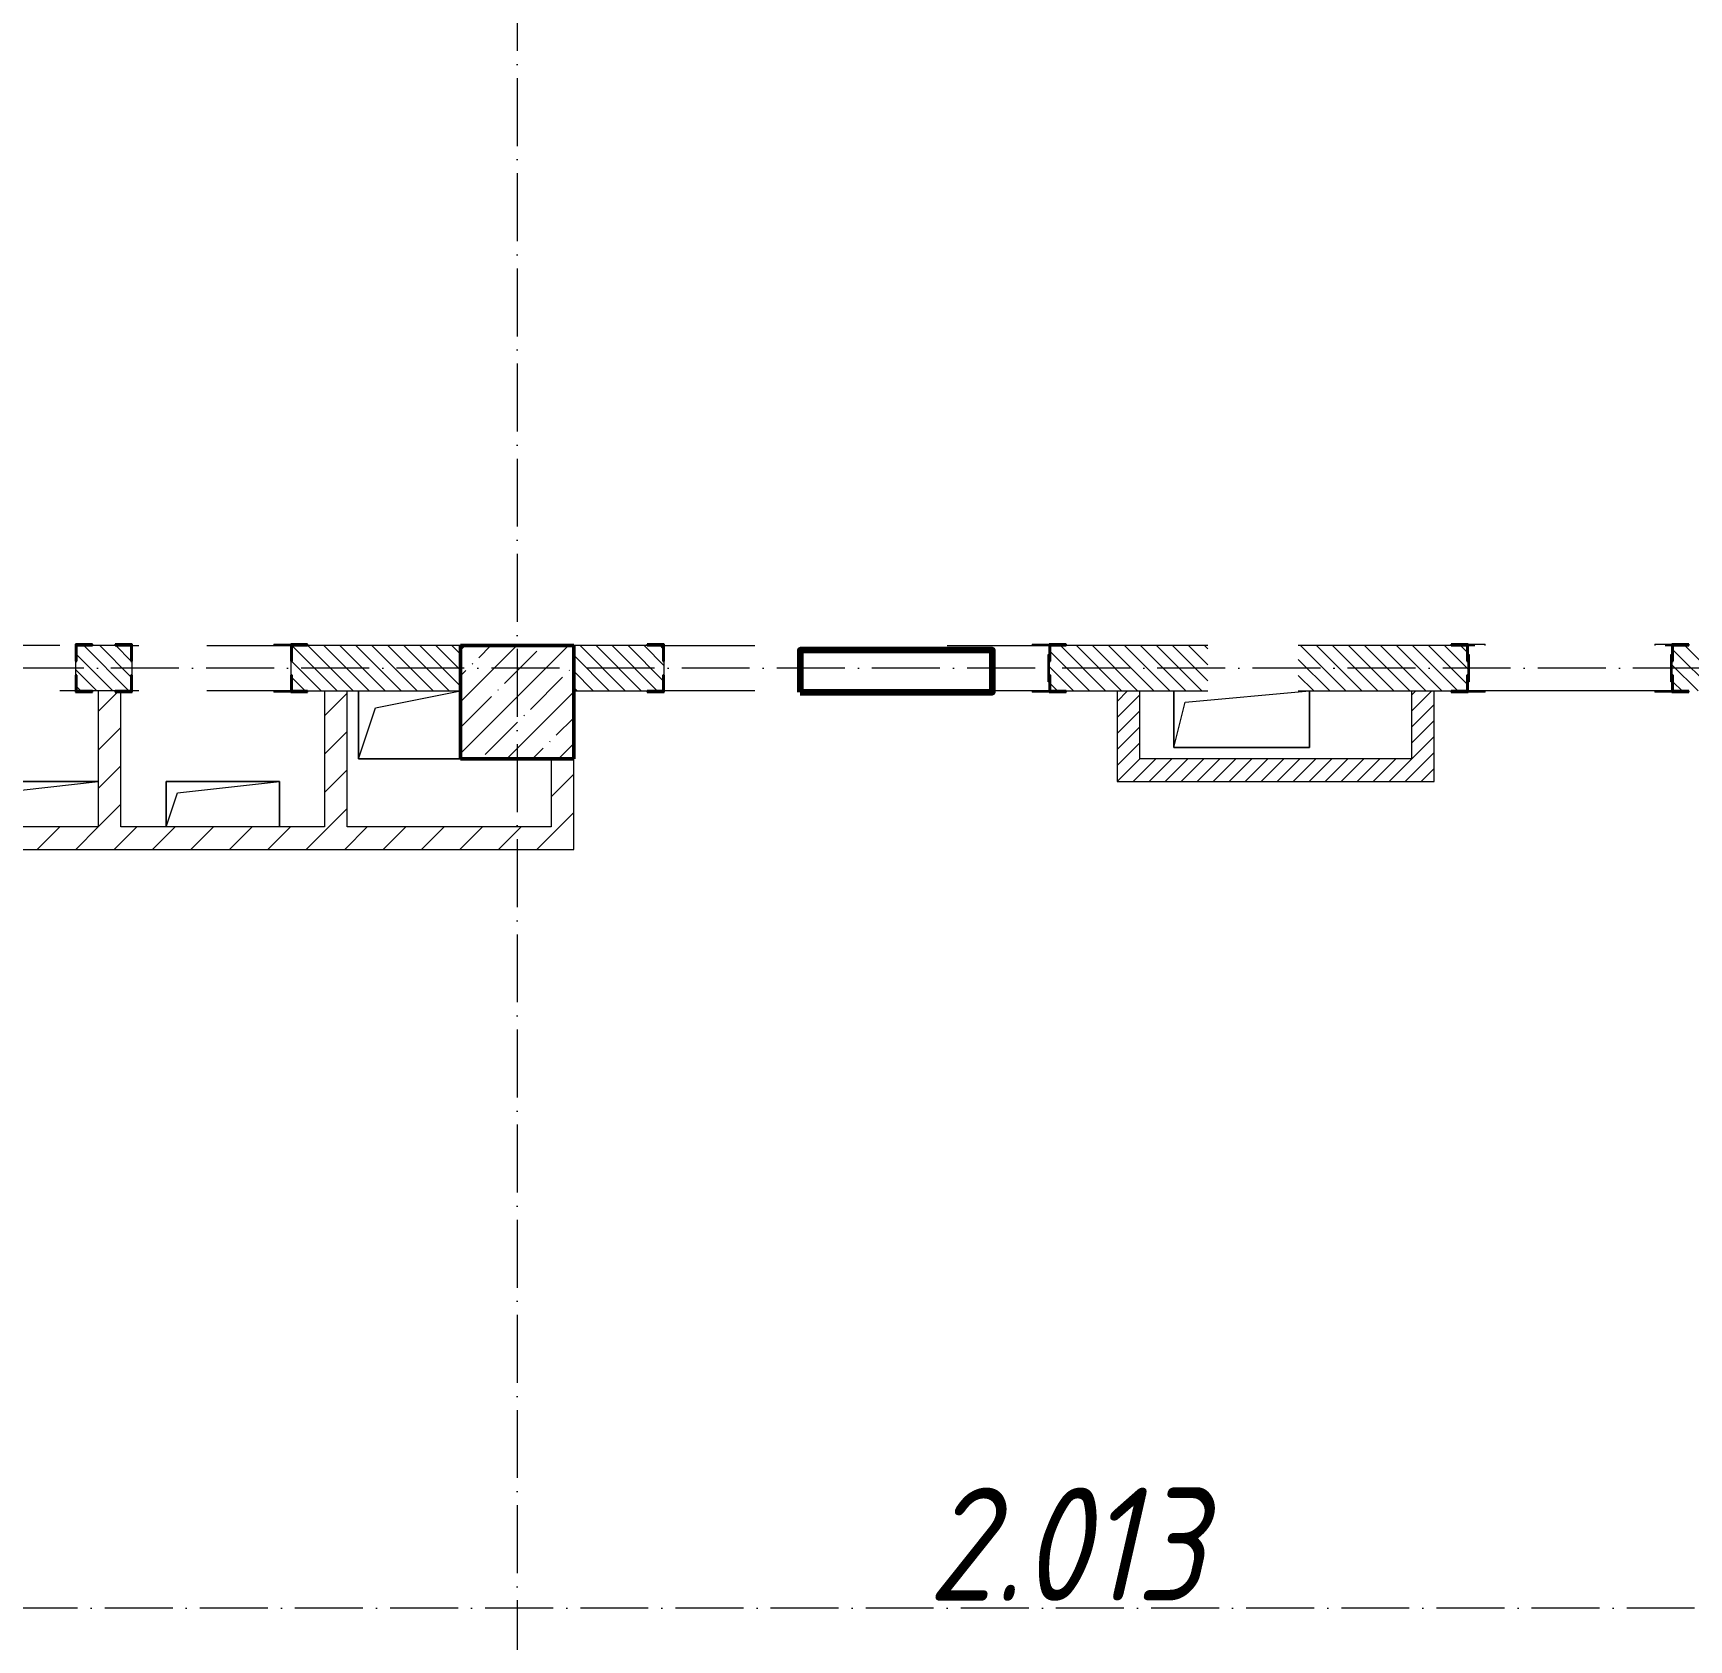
# Model space of a CAD drawing. Header units: millimetres. Extents: x -356862 to 418287, y 0 to 839748.
# Drawn here: x 12221 to 19533, y 517807 to 524902 of the extents above; entities that cross this region are included whole.
import ezdxf

# ---------------------------------------------------------------- set-up
doc = ezdxf.new("R2010")
doc.units = ezdxf.units.MM
doc.linetypes.add('50_200_ШТРИХ_1Т_ш5_п1_п1_', pattern=[700, 500, -100, 0, -100])
for name, color, linetype, lineweight in [('9.7) Заделка 956 шт', 6, 'Continuous', 158), ('A-FLOR-____-OTLN', 7, 'Continuous', 9), ('A-GENM-____-MCUT', 7, 'Continuous', 25), ('A-GENM-____-OTLN', 7, 'Continuous', 9), ('A-GENM-____-OTLN-1', 7, 'Continuous', 25), ('A-WALL-____-MCUT', 7, 'Continuous', 13), ('A-WALL-____-PATT-1', 7, 'Continuous', 9), ('A-WALL-FNSH-MCUT-1', 7, 'Continuous', 9), ('I-WALL-____-OTLN', 7, 'Continuous', 9), ('S-COLS-____-MCUT', 7, 'Continuous', 50), ('S-COLS-____-OTLN', 7, 'Continuous', 9), ('S-GRID-____-OTLN-1', 7, '50_200_ШТРИХ_1Т_ш5_п1_п1_', 9), ('Марки помещений', 7, 'Continuous', 9)]:
    doc.layers.add(name, color=color, linetype=linetype, lineweight=lineweight)
doc.styles.add('ISOCPEUR_I_2', font='isocpeui.ttf', dxfattribs={"width": 0.85, "height": 2.3})
pattern_1 = [(45, (-15591.66, 459015.94), (-84.85281, 84.85281), [])]
pattern_2 = [(135, (-15591.663, 459015.94), (-35.35534, -35.35534), [])]
pattern_3 = [(45, (-15591.663, 459015.94), (-35.35534, 35.35534), [])]

# ---------------------------------------------------------------- blocks, each defined once
blk = doc.blocks.new('BSC_Колонна _Прямоугольная - 500х500-V48-АР1_План отверстий 2 этажа в осях 1-64_Ю-ЯЯ')
at = {"layer": 'S-COLS-____-OTLN'}
h = blk.add_hatch(dxfattribs=at)
h.set_pattern_fill('FP_58', color=256, style=0, pattern_type=2)
h.set_pattern_definition([(45, (-29950, -62931.04), (-114.04925, 114.04925), []), (45, (-29835.95, -62931.04), (-114.04925, 114.04925), [201.613, -40.323, 3.353, -36.97])])
h.paths.add_polyline_path([(-250, -250), (250, -250), (250, 250), (-250, 250)], flags=0)
at = {"layer": 'S-COLS-____-MCUT'}
for p, q in [((250, 250), (-250, 250)), ((-250, 250), (-250, -250)), ((250, -250), (250, 250)), ((-250, -250), (250, -250))]:
    blk.add_line(p, q, dxfattribs=at)
blk = doc.blocks.new('Фахверк_СКБ_Уголок - 200_3960-28268576-АР1_План отверстий 2 этажа в осях 1-64_Ю-ЯЯ')
at = {"layer": 'A-GENM-____-MCUT'}
for p, q in [((200, 156), (125, 156)), ((125, 156), (125, 81)), ((131, 81), (131, 150)), ((131, 150), (200, 150)), ((200, 150), (200, 156)), ((125, 81), (131, 81)), ((131, 19), (125, 19)), ((125, 19), (125, -56)), ((131, -50), (131, 19)), ((125, -56), (200, -56)), ((200, -50), (131, -50)), ((200, -56), (200, -50))]:
    blk.add_line(p, q, dxfattribs=at)
blk = doc.blocks.new('Фахверк_СКБ_Уголок - 200_3960_зеркало-28268689-АР1_План отверстий 2 этажа в осях 1-64_Ю-ЯЯ')
at = {"layer": 'A-GENM-____-MCUT'}
for p, q in [((200, 156), (125, 156)), ((125, 156), (125, 81)), ((131, 81), (131, 150)), ((131, 150), (200, 150)), ((200, 150), (200, 156)), ((125, 81), (131, 81)), ((131, 19), (125, 19)), ((125, 19), (125, -56)), ((131, -50), (131, 19)), ((125, -56), (200, -56)), ((200, -50), (131, -50)), ((200, -56), (200, -50))]:
    blk.add_line(p, q, dxfattribs=at)
blk = doc.blocks.new('154_Стойка_СКБ_Уголок - СМ-2180_200-28268025-АР1_План отверстий 2 этажа в осях 1-64_Ю-ЯЯ')
at = {"layer": 'A-GENM-____-MCUT'}
for p, q in [((125, 156), (125, 81)), ((200, 156), (125, 156)), ((131, 81), (131, 150)), ((131, 150), (200, 150)), ((200, 150), (200, 156)), ((125, 81), (131, 81)), ((131, 19), (125, 19)), ((125, 19), (125, -56)), ((131, -50), (131, 19)), ((125, -56), (200, -56)), ((200, -50), (131, -50)), ((200, -56), (200, -50))]:
    blk.add_line(p, q, dxfattribs=at)
blk = doc.blocks.new('Стойка_Влож_Уголок_Опорный - Уголок-28213941-АР1_План отверстий 2 этажа в осях 1-64_Ю-ЯЯ')
at = {"layer": 'A-GENM-____-OTLN'}
for p, q in [((-212, -6), (-212, 0)), ((0, 0), (0, -6)), ((-212, -75), (-212, -6)), ((-212, -6), (-206, -6)), ((-6, -6), (0, -6)), ((0, -6), (0, -75)), ((-212, -75), (-206, -75)), ((-6, -75), (0, -75))]:
    blk.add_line(p, q, dxfattribs=at)
blk = doc.blocks.new('АР_Перемычка - АР_Перемычка-28357691-АР1_План отверстий 2 этажа в осях 1-64_Ю-ЯЯ')
at = {"layer": 'A-GENM-____-OTLN'}
blk.add_line((-250, -100), (-243, -100), dxfattribs=at)
blk = doc.blocks.new('154_Стойка_СКБ_Уголок - СМ-2480_200-28346303-АР1_План отверстий 2 этажа в осях 1-64_Ю-ЯЯ')
at = {"layer": 'A-GENM-____-MCUT'}
for p, q in [((125, 156), (125, 81)), ((200, 156), (125, 156)), ((131, 81), (131, 150)), ((131, 150), (200, 150)), ((200, 150), (200, 156)), ((125, 81), (131, 81)), ((131, 19), (125, 19)), ((125, 19), (125, -56)), ((131, -50), (131, 19)), ((125, -56), (200, -56)), ((200, -50), (131, -50)), ((200, -56), (200, -50))]:
    blk.add_line(p, q, dxfattribs=at)
blk = doc.blocks.new('Стойка_Влож_Полоса боковая - Полоса-V150-АР1_План отверстий 2 этажа в осях 1-64_Ю-ЯЯ')
at = {"layer": 'A-GENM-____-OTLN'}
for p, q in [((-5, 60), (0, 60)), ((-5, -60), (-5, 60)), ((0, 31), (0, -31)), ((0, -60), (-5, -60))]:
    blk.add_line(p, q, dxfattribs=at)
blk = doc.blocks.new('AR_Отверстие прямоугольное _в плите_ - AR_Отверстие прямоугольное _в плите_-30229432-АР1_План отверстий 2 этажа в осях 1-64_Ю-ЯЯ')
at = {"layer": 'A-GENM-____-OTLN'}
for p, q in [((250, 100), (-250, 100)), ((-250, 100), (-250, -100)), ((-200, 50), (250, 100)), ((-250, -100), (-200, 50))]:
    blk.add_line(p, q, dxfattribs=at)
blk = doc.blocks.new('AR_Отверстие прямоугольное _в плите_ - AR_Отверстие прямоугольное _в плите_-V152-АР1_План отверстий 2 этажа в осях 1-64_Ю-ЯЯ')
at = {"layer": 'A-GENM-____-OTLN'}
for p, q in [((250, 100), (-250, 100)), ((-250, 100), (-250, -100)), ((-200, 50), (250, 100)), ((250, -100), (250, 100)), ((-250, -100), (-200, 50))]:
    blk.add_line(p, q, dxfattribs=at)
blk = doc.blocks.new('AR_Отверстие прямоугольное _в плите_ - AR_Отверстие прямоугольное _в плите_-30459255-АР1_План отверстий 2 этажа в осях 1-64_Ю-ЯЯ')
at = {"layer": 'A-GENM-____-OTLN'}
for p, q in [((-300, 125), (-300, -125)), ((-300, -125), (-250, 75)), ((-250, 75), (300, 125)), ((300, -125), (300, 125)), ((-300, -125), (300, -125))]:
    blk.add_line(p, q, dxfattribs=at)
blk = doc.blocks.new('AR_Отверстие прямоугольное _в плите_ - AR_Отверстие прямоугольное _в плите_-V195-АР1_План отверстий 2 этажа в осях 1-64_Ю-ЯЯ')
at = {"layer": 'A-GENM-____-OTLN'}
for p, q in [((-225, 150), (-225, -150)), ((-150, 75), (224.8, 150)), ((-225, -150), (-150, 75)), ((-225, -150), (224.8, -150))]:
    blk.add_line(p, q, dxfattribs=at)
blk = doc.blocks.new('2этаж')
at = {"layer": 'S-GRID-____-OTLN-1', "color": 251, "ltscale": 0.6, "true_color": 0x636466}
for p, q in [((14358.3, 549908.8), (14358.3, 511907.5)), ((88482.7, 522097), (-20260.4, 522097)), ((59888.4, 517947), (-20260.4, 517947))]:
    blk.add_line(p, q, dxfattribs=at)

msp = doc.modelspace()

# ---------------------------------------------------------------- hatches: boundary and pattern name
at = {"layer": 'A-WALL-____-PATT-1'}
h = msp.add_hatch(dxfattribs=at)
h.set_pattern_fill('FP_6', color=256, style=0, pattern_type=2)
h.set_pattern_definition(pattern_2)
h.paths.add_polyline_path([(13608.3366, 521996.983), (14108.3366, 521996.983), (14108.3366, 522196.983), (13364.3366, 522196.983), (13364.3366, 522127.983), (13358.3366, 522127.983), (13358.3366, 522065.983), (13364.3366, 522065.983), (13364.3366, 521996.983), (13508.3366, 521996.983)], flags=0)
h.paths.add_polyline_path([(12414.3366, 521996.983), (12652.3366, 521996.983), (12652.3366, 522065.983), (12658.3366, 522065.983), (12658.3366, 522127.983), (12652.3366, 522127.983), (12652.3366, 522196.983), (12414.3366, 522196.983), (12414.3366, 522127.983), (12408.3366, 522127.983), (12408.3366, 522065.983), (12414.3366, 522065.983)], flags=0)
h.paths.add_polyline_path([(11633.3366, 521996.983), (11702.3366, 521996.983), (11702.3366, 522065.983), (11708.3366, 522065.983), (11708.3366, 522127.983), (11702.3366, 522127.983), (11702.3366, 522196.983), (11608.3366, 522196.983), (11608.3366, 521996.983)], flags=0)
h = msp.add_hatch(dxfattribs=at)
h.set_pattern_fill('FP_6', color=256, style=0, pattern_type=2)
h.set_pattern_definition(pattern_2)
h.paths.add_polyline_path([(20108.3366, 521996.983), (20108.3366, 522196.983), (19464.3366, 522196.983), (19464.3366, 522127.983), (19458.3366, 522127.983), (19458.3366, 522065.983), (19464.3366, 522065.983), (19464.3366, 521996.983), (19743.1689, 521996.983)], flags=0)
h.paths.add_polyline_path([(18552.3366, 521996.983), (18552.3366, 522065.983), (18558.3366, 522065.983), (18558.3366, 522127.983), (18552.3366, 522127.983), (18552.3366, 522196.983), (17808.3366, 522196.983), (17808.3366, 521996.983), (18483.3366, 521996.983)], flags=0)
h.paths.add_polyline_path([(17408.3366, 521996.983), (17408.3366, 522196.983), (16714.3366, 522196.983), (16714.3366, 522127.983), (16708.3366, 522127.983), (16708.3366, 522065.983), (16714.3366, 522065.983), (16714.3366, 521996.983), (16783.3366, 521996.983)], flags=0)
h.paths.add_polyline_path([(14608.3366, 521996.983), (15002.3366, 521996.983), (15002.3366, 522065.983), (15008.3366, 522065.983), (15008.3366, 522127.983), (15002.3366, 522127.983), (15002.3366, 522196.983), (14608.3366, 522196.983)], flags=0)
h = msp.add_hatch(dxfattribs=at)
h.set_pattern_fill('FP_4', color=256, style=0, pattern_type=2)
h.set_pattern_definition(pattern_1)
h.paths.add_polyline_path([(12608.3366, 521396.983), (12608.3366, 521990.983), (12583.3366, 521990.983), (12583.3366, 521996.983), (12508.3366, 521996.983), (12508.3366, 521396.983), (12583.3366, 521396.983)], flags=0)
h = msp.add_hatch(dxfattribs=at)
h.set_pattern_fill('FP_4', color=256, style=0, pattern_type=2)
h.set_pattern_definition(pattern_1)
h.paths.add_polyline_path([(13608.3366, 521396.983), (13608.3366, 521996.983), (13508.3366, 521996.983), (13508.3366, 521396.983)], flags=0)
h = msp.add_hatch(dxfattribs=at)
h.set_pattern_fill('FP_5', color=256, style=0, pattern_type=2)
h.set_pattern_definition(pattern_3)
h.paths.add_polyline_path([(17108.3366, 521596.983), (17108.3366, 521996.983), (17008.3366, 521996.983), (17008.3366, 521596.983)], flags=0)
h = msp.add_hatch(dxfattribs=at)
h.set_pattern_fill('FP_5', color=256, style=0, pattern_type=2)
h.set_pattern_definition(pattern_3)
h.paths.add_polyline_path([(18408.3366, 521596.983), (18408.3366, 521996.983), (18308.3366, 521996.983), (18308.3366, 521596.983)], flags=0)
h = msp.add_hatch(dxfattribs=at)
h.set_pattern_fill('FP_4', color=256, style=0, pattern_type=2)
h.set_pattern_definition(pattern_1)
h.paths.add_polyline_path([(14608.3366, 521396.983), (14608.3366, 521696.983), (14508.3366, 521696.983), (14508.3366, 521396.983)], flags=0)
h = msp.add_hatch(dxfattribs=at)
h.set_pattern_fill('FP_5', color=256, style=0, pattern_type=2)
h.set_pattern_definition(pattern_3)
h.paths.add_polyline_path([(17108.3366, 521596.983), (18308.3366, 521596.983), (18308.3366, 521696.983), (17108.3366, 521696.983)], flags=0)
h = msp.add_hatch(dxfattribs=at)
h.set_pattern_fill('FP_4', color=256, style=0, pattern_type=2)
h.set_pattern_definition(pattern_1)
h.paths.add_polyline_path([(14440.6669, 521296.983), (14608.3366, 521296.983), (14608.3366, 521396.983), (11458.3366, 521396.983), (11458.3366, 521296.983), (12673.1662, 521296.983)], flags=0)

# ---------------------------------------------------------------- linework, layer by layer
at = {"layer": '9.7) Заделка 956 шт'}
msp.add_lwpolyline([(15608.3366, 521990.983), (16458.3366, 521990.983), (16458.3366, 522177.4324), (15608.3366, 522177.4324)], close=True, dxfattribs=at)
at = {"layer": 'A-FLOR-____-OTLN'}
for p, q in [((13658.5449, 521696.983), (13658.5449, 521996.983)), ((17258.3366, 521746.983), (17258.3366, 521996.983)), ((17858.3366, 521996.983), (17858.3366, 521746.983)), ((17858.3366, 521746.983), (17258.3366, 521746.983)), ((14108.3366, 521696.983), (13658.5449, 521696.983)), ((12008.3366, 521596.983), (12508.3366, 521596.983)), ((12808.3366, 521596.983), (13308.3366, 521596.983)), ((12808.3366, 521396.983), (12808.3366, 521596.983)), ((13308.3366, 521596.983), (13308.3366, 521396.983))]:
    msp.add_line(p, q, dxfattribs=at)
at = {"layer": 'A-WALL-____-MCUT'}
for p, q in [((12583.3366, 522196.983), (12483.3366, 522196.983)), ((14108.3366, 522196.983), (13433.3366, 522196.983)), ((14933.3366, 522196.983), (14608.3366, 522196.983)), ((17408.3366, 522196.983), (16783.3366, 522196.983)), ((18483.3366, 522196.983), (17808.3366, 522196.983)), ((12408.3366, 522127.983), (12408.3366, 522065.983)), ((12658.3366, 522065.983), (12658.3366, 522127.983)), ((13358.3366, 522127.983), (13358.3366, 522065.983)), ((15008.3366, 522065.983), (15008.3366, 522127.983)), ((12583.3366, 521996.983), (12483.3366, 521996.983)), ((13433.3366, 521996.983), (14108.3366, 521996.983)), ((14608.3366, 521996.983), (14933.3366, 521996.983)), ((16783.3366, 521996.983), (17408.3366, 521996.983)), ((17808.3366, 521996.983), (18483.3366, 521996.983))]:
    msp.add_line(p, q, dxfattribs=at)
at = {"layer": 'A-WALL-FNSH-MCUT-1'}
for p, q in [((12508.3366, 521996.983), (12508.3366, 521396.983)), ((12608.3366, 521396.983), (12608.3366, 521990.983)), ((13508.3366, 521996.983), (13508.3366, 521396.983)), ((13608.3366, 521396.983), (13608.3366, 521996.983)), ((17008.3366, 521996.983), (17008.3366, 521596.983)), ((17108.3366, 521696.983), (17108.3366, 521996.983)), ((18308.3366, 521996.983), (18308.3366, 521696.983)), ((18408.3366, 521596.983), (18408.3366, 521996.983)), ((14508.3366, 521696.983), (14508.3366, 521396.983)), ((14608.3366, 521296.983), (14608.3366, 521696.983)), ((18308.3366, 521696.983), (17108.3366, 521696.983)), ((17008.3366, 521596.983), (18408.3366, 521596.983)), ((12508.3366, 521396.983), (11458.3366, 521396.983)), ((13508.3366, 521396.983), (12608.3366, 521396.983)), ((14508.3366, 521396.983), (13608.3366, 521396.983)), ((11458.3366, 521296.983), (14608.3366, 521296.983))]:
    msp.add_line(p, q, dxfattribs=at)
at = {"layer": 'I-WALL-____-OTLN'}
for p, q in [((12338.3366, 522196.983), (11708.3366, 522196.983)), ((12658.3366, 522196.983), (12688.3366, 522196.983)), ((12988.3366, 522196.983), (13358.3366, 522196.983)), ((15008.3366, 522196.983), (15408.3366, 522196.983)), ((16258.3366, 522196.983), (16708.3366, 522196.983)), ((18558.3366, 522196.983), (18588.3366, 522196.983)), ((19428.3366, 522196.983), (19458.3366, 522196.983)), ((12408.3366, 521996.983), (12338.3366, 521996.983)), ((12688.3366, 521996.983), (12658.3366, 521996.983)), ((13358.3366, 521996.983), (12988.3366, 521996.983)), ((15408.3366, 521996.983), (15008.3366, 521996.983)), ((16708.3366, 521996.983), (16258.3366, 521996.983)), ((19458.3366, 521996.983), (18558.3366, 521996.983))]:
    msp.add_line(p, q, dxfattribs=at)
at = {"layer": 'S-GRID-____-OTLN-1', "color": 251, "ltscale": 0.6, "true_color": 0x636466}
for p, q in [((14358.3366, 549908.7924), (14358.3366, 511907.5288)), ((14358.3366, 549908.7924), (14358.3366, 511907.5288)), ((88482.7432, 522096.983), (-20260.4336, 522096.983)), ((88482.7432, 522096.983), (-20260.4336, 522096.983)), ((59888.3771, 517946.983), (-20260.4336, 517946.983)), ((59888.3771, 517946.983), (-20260.4336, 517946.983))]:
    msp.add_line(p, q, dxfattribs=at)

# ---------------------------------------------------------------- block references
at = {"color": 18, "true_color": 0x000000}
msp.add_blockref('2этаж', (0, 0), dxfattribs=at)
at = {"layer": 'A-GENM-____-OTLN'}
for name, p, rotation in [('Стойка_Влож_Уголок_Опорный - Уголок-28213941-АР1_План отверстий 2 этажа в осях 1-64_Ю-ЯЯ', (13358.3366, 521990.983), 269.9999999999995), ('Стойка_Влож_Уголок_Опорный - Уголок-28213941-АР1_План отверстий 2 этажа в осях 1-64_Ю-ЯЯ', (16708.3366, 521990.983), 269.9999999999995), ('Стойка_Влож_Уголок_Опорный - Уголок-28213941-АР1_План отверстий 2 этажа в осях 1-64_Ю-ЯЯ', (18558.3366, 522202.983), 89.99999999999955), ('Стойка_Влож_Уголок_Опорный - Уголок-28213941-АР1_План отверстий 2 этажа в осях 1-64_Ю-ЯЯ', (19458.3366, 521990.983), 269.9999999999995), ('Стойка_Влож_Полоса боковая - Полоса-V150-АР1_План отверстий 2 этажа в осях 1-64_Ю-ЯЯ', (18558.3366, 522096.983), 180)]:
    msp.add_blockref(name, p, dxfattribs=dict(at, rotation=rotation))
for name, p in [('Стойка_Влож_Полоса боковая - Полоса-V150-АР1_План отверстий 2 этажа в осях 1-64_Ю-ЯЯ', (16708.3366, 522096.983)), ('Стойка_Влож_Полоса боковая - Полоса-V150-АР1_План отверстий 2 этажа в осях 1-64_Ю-ЯЯ', (19458.3366, 522096.983)), ('AR_Отверстие прямоугольное _в плите_ - AR_Отверстие прямоугольное _в плите_-V195-АР1_План отверстий 2 этажа в осях 1-64_Ю-ЯЯ', (13883.5449, 521846.983)), ('AR_Отверстие прямоугольное _в плите_ - AR_Отверстие прямоугольное _в плите_-30459255-АР1_План отверстий 2 этажа в осях 1-64_Ю-ЯЯ', (17558.3366, 521871.983)), ('АР_Перемычка - АР_Перемычка-28357691-АР1_План отверстий 2 этажа в осях 1-64_Ю-ЯЯ', (18558.3366, 522096.983)), ('AR_Отверстие прямоугольное _в плите_ - AR_Отверстие прямоугольное _в плите_-30229432-АР1_План отверстий 2 этажа в осях 1-64_Ю-ЯЯ', (12258.3366, 521496.983)), ('AR_Отверстие прямоугольное _в плите_ - AR_Отверстие прямоугольное _в плите_-V152-АР1_План отверстий 2 этажа в осях 1-64_Ю-ЯЯ', (13058.3366, 521496.983))]:
    msp.add_blockref(name, p, dxfattribs=at)
at = {"layer": 'A-GENM-____-OTLN-1'}
for name, p in [('Фахверк_СКБ_Уголок - 200_3960-28268576-АР1_План отверстий 2 этажа в осях 1-64_Ю-ЯЯ', (12283.3366, 522046.983)), ('154_Стойка_СКБ_Уголок - СМ-2180_200-28268025-АР1_План отверстий 2 этажа в осях 1-64_Ю-ЯЯ', (13233.3366, 522046.983)), ('154_Стойка_СКБ_Уголок - СМ-2480_200-28346303-АР1_План отверстий 2 этажа в осях 1-64_Ю-ЯЯ', (16583.3366, 522046.983)), ('154_Стойка_СКБ_Уголок - СМ-2480_200-28346303-АР1_План отверстий 2 этажа в осях 1-64_Ю-ЯЯ', (19333.3366, 522046.983))]:
    msp.add_blockref(name, p, dxfattribs=at)
at = {"layer": 'A-GENM-____-OTLN-1', "rotation": 180}
for name, p in [('Фахверк_СКБ_Уголок - 200_3960_зеркало-28268689-АР1_План отверстий 2 этажа в осях 1-64_Ю-ЯЯ', (12783.3366, 522146.983)), ('Фахверк_СКБ_Уголок - 200_3960-28268576-АР1_План отверстий 2 этажа в осях 1-64_Ю-ЯЯ', (15133.3366, 522146.983)), ('154_Стойка_СКБ_Уголок - СМ-2480_200-28346303-АР1_План отверстий 2 этажа в осях 1-64_Ю-ЯЯ', (18683.3366, 522146.983))]:
    msp.add_blockref(name, p, dxfattribs=at)
at = {"layer": 'S-COLS-____-OTLN'}
msp.add_blockref('BSC_Колонна _Прямоугольная - 500х500-V48-АР1_План отверстий 2 этажа в осях 1-64_Ю-ЯЯ', (14358.3366, 521946.983), dxfattribs=at)

# ---------------------------------------------------------------- texts
at = {"layer": 'Марки помещений', "insert": (16170.8962, 518479.0694), "char_height": 500, "width": 737.5525, "attachment_point": 1, "style": 'ISOCPEUR_I_2'}
msp.add_mtext('2.013', dxfattribs=at)

doc.saveas('drawing.dxf')
